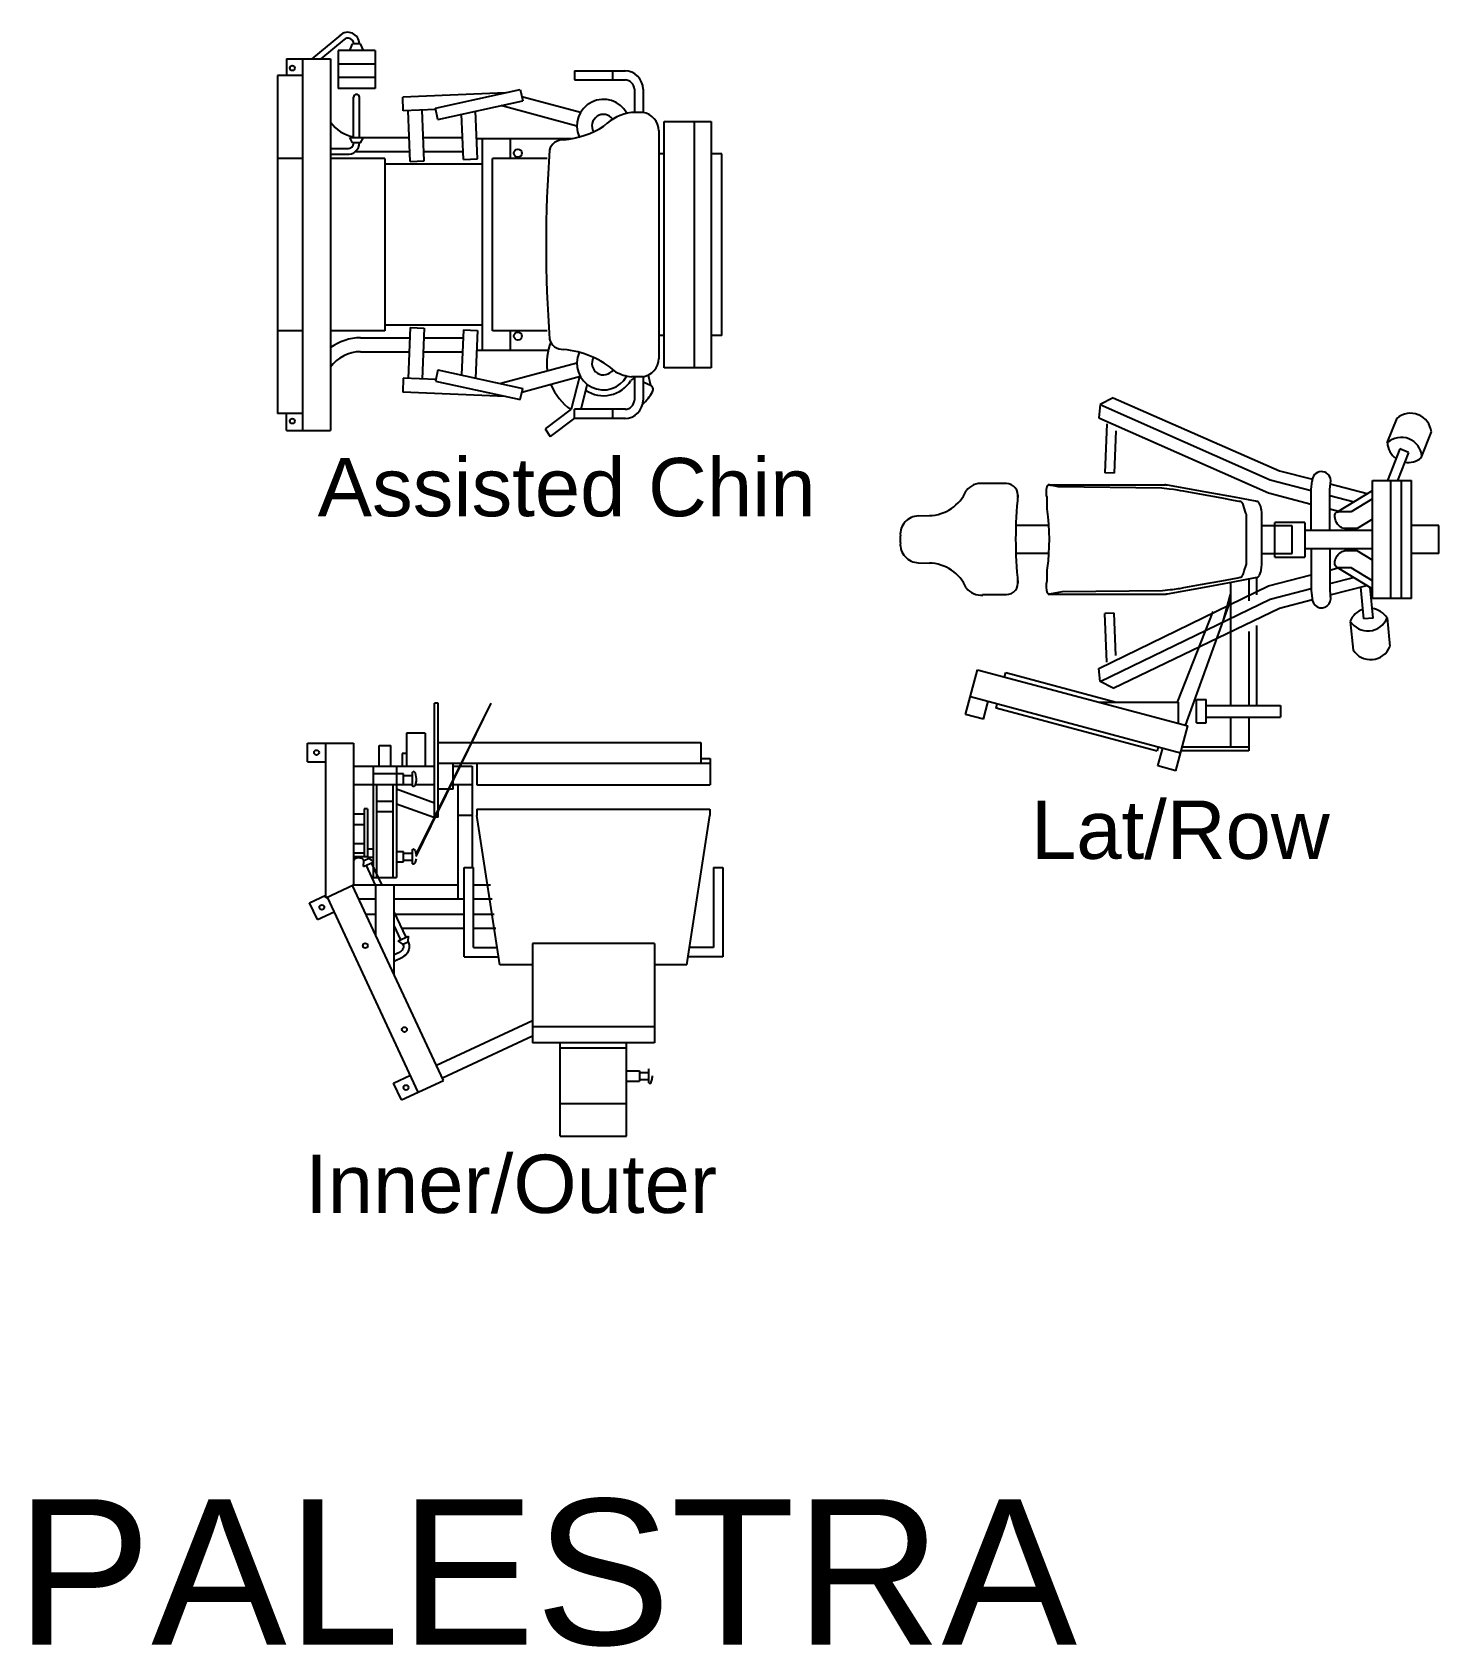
# Model space of a CAD drawing. Header units: millimetres. Extents: x 217.8 to 250.3, y 155.3 to 171.1.
# Drawn here: x 222.078 to 225.938, y 163.193 to 167.624 of the extents above; entities that cross this region are included whole.
import ezdxf

# ---------------------------------------------------------------- set-up
doc = ezdxf.new("R2010")
doc.units = ezdxf.units.MM
doc.layers.add('ARREDI_attrezzature', color=175, linetype='Continuous')
doc.layers.add('TESTO', color=253, linetype='Continuous', lineweight=25)
doc.styles.get("Standard").update_dxf_attribs({"font": 'ARIAL.TTF'})

msp = doc.modelspace()

# ---------------------------------------------------------------- linework, layer by layer
at = {"layer": 'ARREDI_attrezzature', "linetype": 'Continuous'}
for p, q in [((222.9234, 167.6161), (222.8451, 167.5507)), ((222.9336, 167.604), (222.8698, 167.5507)), ((222.9168, 167.5734), (222.9168, 167.4691)), ((223.0184, 167.5734), (222.9168, 167.5734)), ((222.9488, 167.5734), (222.9565, 167.592)), ((222.9787, 167.5919), (222.9565, 167.5919)), ((222.9864, 167.5734), (222.9787, 167.5919)), ((223.0184, 167.5734), (223.0184, 167.4691)), ((222.7755, 167.5507), (222.7755, 167.5046)), ((222.7755, 167.5507), (222.8962, 167.5507)), ((222.82, 166.5311), (222.82, 167.5507)), ((222.8962, 167.5507), (222.8962, 166.5311)), ((223.0184, 167.5366), (222.9168, 167.5366)), ((222.7504, 167.5046), (222.7504, 166.5772)), ((222.82, 167.5046), (222.7504, 167.5046)), ((223.0184, 167.4998), (222.9168, 167.4998)), ((223.566, 167.5182), (223.566, 167.4928)), ((223.566, 167.5182), (223.7062, 167.5182)), ((223.566, 167.4928), (223.7062, 167.4928)), ((223.6712, 167.4928), (223.6712, 167.5182)), ((223.0184, 167.4691), (222.9168, 167.4691)), ((222.9597, 167.3348), (222.9597, 167.4454)), ((222.9755, 167.3351), (222.9755, 167.4454)), ((223.3764, 167.4576), (223.0943, 167.4459)), ((223.0959, 167.4078), (223.0943, 167.4459)), ((223.184, 167.4154), (223.4168, 167.4664)), ((223.4168, 167.4664), (223.4236, 167.4354)), ((223.5823, 167.4032), (223.4211, 167.4465)), ((223.7301, 167.4674), (223.7301, 167.4036)), ((223.754, 167.4674), (223.754, 167.4036)), ((223.1849, 167.4115), (223.0959, 167.4078)), ((223.1151, 167.2688), (223.1094, 167.4084)), ((223.1532, 167.2704), (223.1474, 167.4099)), ((223.1908, 167.3843), (223.184, 167.4154)), ((223.1908, 167.3843), (223.4236, 167.4354)), ((223.2612, 167.2748), (223.2561, 167.3987)), ((223.2993, 167.2764), (223.2939, 167.4069)), ((223.5724, 167.3664), (223.364, 167.4223)), ((223.7542, 167.4036), (223.7221, 167.4036)), ((222.8962, 167.3046), (222.9438, 167.3046)), ((222.9565, 167.3204), (222.949, 167.3348)), ((222.949, 167.3348), (223.1124, 167.3348)), ((222.9783, 167.3201), (222.9565, 167.3204)), ((222.9783, 167.3201), (222.9866, 167.3348)), ((223.1505, 167.3348), (223.2587, 167.3348)), ((223.5577, 167.3316), (223.297, 167.3316)), ((223.3137, 166.7502), (223.3137, 167.3316)), ((223.3899, 167.2776), (223.3899, 167.3316)), ((222.82, 167.2776), (222.7504, 167.2776)), ((222.8962, 167.2888), (222.9438, 167.2888)), ((223.0454, 167.2776), (222.8962, 167.2776)), ((222.9649, 167.2967), (223.114, 167.2967)), ((223.0454, 167.2776), (223.0454, 166.8041)), ((223.3137, 167.2618), (223.0454, 167.2618)), ((223.1151, 167.2688), (223.1532, 167.2704)), ((223.1521, 167.2967), (223.2603, 167.2967)), ((223.2612, 167.2748), (223.2993, 167.2764)), ((223.4906, 167.2776), (223.3407, 167.2776)), ((223.3407, 166.8041), (223.3407, 167.2776)), ((223.3137, 166.82), (223.0454, 166.82)), ((222.82, 166.8041), (222.7504, 166.8041)), ((223.0454, 166.8041), (222.8962, 166.8041)), ((222.9787, 166.7851), (223.114, 166.7851)), ((223.1151, 166.813), (223.1094, 166.6734)), ((223.1151, 166.813), (223.1532, 166.8114)), ((223.1532, 166.8114), (223.1474, 166.6719)), ((223.1521, 166.7851), (223.2603, 166.7851)), ((223.2612, 166.807), (223.2561, 166.6831)), ((223.2612, 166.807), (223.2993, 166.8054)), ((223.2993, 166.8054), (223.2939, 166.6748)), ((223.4906, 166.8041), (223.3407, 166.8041)), ((223.3899, 166.7502), (223.3899, 166.8041)), ((222.9787, 166.747), (223.1124, 166.747)), ((223.1505, 166.747), (223.2587, 166.747)), ((223.4939, 166.7502), (223.297, 166.7502)), ((223.1908, 166.6974), (223.184, 166.6664)), ((223.1908, 166.6974), (223.4236, 166.6464)), ((223.5724, 166.7154), (223.364, 166.6594)), ((223.0959, 166.674), (223.0943, 166.6359)), ((223.1849, 166.6703), (223.0959, 166.674)), ((223.184, 166.6664), (223.4168, 166.6154)), ((223.4168, 166.6154), (223.4236, 166.6464)), ((223.5823, 166.6786), (223.4211, 166.6353)), ((223.5796, 166.6778), (223.5567, 166.5893)), ((223.6006, 166.6576), (223.5828, 166.589)), ((223.7542, 166.6782), (223.7223, 166.6782)), ((223.7301, 166.6782), (223.7301, 166.6144)), ((223.754, 166.6782), (223.754, 166.6144)), ((223.754, 166.6646), (223.7744, 166.6551)), ((223.7757, 166.6545), (223.7687, 166.6821)), ((223.3764, 166.6242), (223.0943, 166.6359)), ((222.82, 166.5772), (222.7504, 166.5772)), ((222.7755, 166.5311), (222.7755, 166.5772)), ((223.5567, 166.5893), (223.4851, 166.5349)), ((223.566, 166.5645), (223.4994, 166.514)), ((223.566, 166.5636), (223.566, 166.589)), ((223.7062, 166.589), (223.566, 166.589)), ((223.7062, 166.5636), (223.566, 166.5636)), ((223.6712, 166.5636), (223.6712, 166.589)), ((222.7755, 166.5311), (222.8962, 166.5311)), ((223.4851, 166.5349), (223.4994, 166.514)), ((223.5264, 164.5943), (223.5264, 164.8501)), ((223.709, 164.5943), (223.709, 164.8501)), ((223.709, 164.7451), (223.7446, 164.7451)), ((223.7446, 164.7737), (223.7446, 164.7451)), ((223.7446, 164.7499), (223.7699, 164.7499)), ((223.7699, 164.7403), (223.7699, 164.7785)), ((223.772, 164.7388), (223.7715, 164.7388)), ((223.709, 164.6832), (223.5264, 164.6832)), ((223.5264, 164.5943), (223.709, 164.5943))]:
    msp.add_line(p, q, dxfattribs=at)
at = {"layer": 'ARREDI_attrezzature'}
for p, q in [((223.7971, 167.3538), (223.7971, 166.7279)), ((223.8121, 166.7025), (223.8121, 167.3792)), ((223.8121, 167.3792), (223.9405, 167.3792)), ((223.8944, 167.3792), (223.8944, 166.7025)), ((223.9405, 167.3792), (223.9405, 166.7025)), ((223.8121, 167.2903), (223.7971, 167.2903)), ((223.9704, 167.2903), (223.9405, 167.2903)), ((223.9704, 166.7914), (223.9704, 167.2903)), ((223.8121, 166.7914), (223.7971, 166.7914)), ((223.9704, 166.7914), (223.9405, 166.7914)), ((223.9405, 166.7025), (223.8121, 166.7025)), ((225.0084, 166.6024), (225.0053, 166.5656)), ((225.0438, 166.6202), (225.0089, 166.602)), ((225.0089, 166.602), (225.475, 166.3953)), ((225.0438, 166.6202), (225.501, 166.4202)), ((225.0053, 166.5656), (225.4709, 166.3593)), ((225.7964, 166.4965), (225.8233, 166.5647)), ((225.0272, 166.5488), (225.0218, 166.4146)), ((225.0518, 166.53), (225.0471, 166.4138)), ((225.8896, 166.4557), (225.9176, 166.5269)), ((225.831, 166.4801), (225.7969, 166.3936)), ((225.8544, 166.4704), (225.8242, 166.3936)), ((225.8544, 166.4704), (225.831, 166.4801)), ((225.501, 166.4202), (225.5909, 166.3969)), ((224.7506, 166.3851), (224.687, 166.3852)), ((224.8625, 166.3761), (224.8614, 166.3721)), ((224.864, 166.3792), (224.8625, 166.3761)), ((224.8648, 166.3804), (224.864, 166.3792)), ((224.864, 166.3792), (224.864, 166.3792)), ((224.8661, 166.3814), (224.8648, 166.3804)), ((224.8673, 166.3817), (224.8661, 166.3814)), ((224.8661, 166.3814), (224.8661, 166.3814)), ((224.8684, 166.3814), (224.8673, 166.3817)), ((224.8673, 166.3817), (224.8673, 166.3817)), ((224.8677, 166.3816), (224.8677, 166.3816)), ((224.8677, 166.3816), (224.8726, 166.3816)), ((224.8735, 166.3802), (224.8684, 166.3814)), ((224.8684, 166.3814), (224.8684, 166.3814)), ((224.8726, 166.3816), (225.1721, 166.3816)), ((224.8852, 166.3777), (224.8735, 166.3802)), ((224.8735, 166.3802), (224.8735, 166.3802)), ((224.8933, 166.3763), (224.8852, 166.3777)), ((224.8852, 166.3777), (224.8852, 166.3777)), ((225.1774, 166.3725), (224.8933, 166.3763)), ((225.0471, 166.4138), (225.0218, 166.4146)), ((225.1721, 166.3816), (225.1768, 166.3816)), ((225.1768, 166.3816), (225.1812, 166.3816)), ((225.1812, 166.3816), (225.1839, 166.3816)), ((225.1839, 166.3816), (225.186, 166.3816)), ((225.186, 166.3816), (225.1873, 166.3816)), ((225.188, 166.3816), (225.1864, 166.3816)), ((225.1873, 166.3816), (225.188, 166.3816)), ((225.1905, 166.3811), (225.188, 166.3816)), ((225.188, 166.3816), (225.188, 166.3816)), ((225.188, 166.3816), (225.188, 166.3816)), ((225.1931, 166.3807), (225.1905, 166.3811)), ((225.1905, 166.3811), (225.1905, 166.3811)), ((225.2999, 166.3618), (225.1931, 166.3807)), ((225.1931, 166.3807), (225.1931, 166.3807)), ((225.475, 166.3953), (225.5881, 166.3659)), ((225.5881, 166.3691), (225.5906, 166.3926)), ((225.6386, 166.3691), (225.6413, 166.3937)), ((225.6402, 166.384), (225.7418, 166.3576)), ((225.7559, 166.3841), (225.7559, 166.3936)), ((225.7559, 166.3936), (225.8631, 166.3936)), ((225.756, 166.0698), (225.756, 166.3936)), ((225.8065, 166.0698), (225.8065, 166.3936)), ((225.8347, 166.3936), (225.8347, 166.0698)), ((225.8631, 166.0698), (225.8631, 166.3936)), ((224.8603, 166.3654), (224.8599, 166.3613)), ((224.8599, 166.3613), (224.8599, 166.3613)), ((224.8599, 166.3613), (224.8601, 166.3563)), ((224.8601, 166.3563), (224.8608, 166.3525)), ((224.8608, 166.3689), (224.8603, 166.3654)), ((224.8603, 166.3654), (224.8603, 166.3654)), ((224.8614, 166.3721), (224.8608, 166.3689)), ((224.8608, 166.3689), (224.8608, 166.3689)), ((224.8608, 166.3525), (224.8608, 166.3525)), ((224.8608, 166.3525), (224.8619, 166.3478)), ((224.8619, 166.3478), (224.8619, 166.3478)), ((224.8619, 166.3478), (224.8623, 166.3455)), ((224.8623, 166.3455), (224.8623, 166.3455)), ((224.8623, 166.3455), (224.8624, 166.3432)), ((224.8624, 166.3432), (224.8624, 166.3432)), ((224.8624, 166.3432), (224.8624, 166.3338)), ((224.8624, 166.3338), (224.8624, 166.3338)), ((224.8624, 166.3338), (224.8624, 166.3158)), ((225.1982, 166.3698), (225.1774, 166.3725)), ((225.1774, 166.3725), (225.1774, 166.3725)), ((225.2097, 166.3684), (225.1982, 166.3698)), ((225.1982, 166.3698), (225.1982, 166.3698)), ((225.2208, 166.367), (225.2097, 166.3684)), ((225.2097, 166.3684), (225.2097, 166.3684)), ((225.2253, 166.3663), (225.2208, 166.367)), ((225.2208, 166.367), (225.2208, 166.367)), ((225.2293, 166.3656), (225.2253, 166.3663)), ((225.2253, 166.3663), (225.2253, 166.3663)), ((225.2373, 166.3641), (225.2293, 166.3656)), ((225.2293, 166.3656), (225.2293, 166.3656)), ((225.2521, 166.3614), (225.2373, 166.3641)), ((225.2373, 166.3641), (225.2373, 166.3641)), ((225.2817, 166.356), (225.2521, 166.3614)), ((225.2521, 166.3614), (225.2521, 166.3614)), ((225.3433, 166.3448), (225.2817, 166.356)), ((225.2817, 166.356), (225.2817, 166.356)), ((225.3777, 166.3475), (225.2999, 166.3618)), ((225.3743, 166.3391), (225.3433, 166.3448)), ((225.3433, 166.3448), (225.3433, 166.3448)), ((225.3896, 166.3363), (225.3743, 166.3391)), ((225.3743, 166.3391), (225.3743, 166.3391)), ((225.4349, 166.3365), (225.3777, 166.3475)), ((225.3935, 166.3356), (225.3896, 166.3363)), ((225.3896, 166.3363), (225.3896, 166.3363)), ((225.3955, 166.3348), (225.3935, 166.3356)), ((225.3935, 166.3356), (225.3935, 166.3356)), ((225.3975, 166.3331), (225.3955, 166.3348)), ((225.3955, 166.3348), (225.3955, 166.3348)), ((225.3992, 166.3307), (225.3975, 166.3331)), ((225.3975, 166.3331), (225.3975, 166.3331)), ((225.401, 166.3273), (225.3992, 166.3307)), ((225.4374, 166.336), (225.4349, 166.3365)), ((225.4349, 166.3365), (225.4349, 166.3365)), ((225.44, 166.3355), (225.4374, 166.336)), ((225.4374, 166.336), (225.4374, 166.336)), ((225.4419, 166.3346), (225.44, 166.3355)), ((225.44, 166.3355), (225.44, 166.3355)), ((225.4439, 166.3328), (225.4419, 166.3346)), ((225.4461, 166.3297), (225.4439, 166.3328)), ((225.4709, 166.3593), (225.5881, 166.3288)), ((225.5881, 166.2564), (225.5881, 166.3691)), ((225.6386, 166.2564), (225.6386, 166.3691)), ((225.6386, 166.3528), (225.7053, 166.3354)), ((225.6581, 166.3068), (225.756, 166.3663)), ((225.756, 166.3436), (225.6971, 166.3078)), ((224.5094, 166.2965), (224.5397, 166.2973)), ((224.8624, 166.3158), (224.8624, 166.3158)), ((224.8624, 166.3158), (224.8651, 166.2935)), ((224.8651, 166.2935), (224.8668, 166.2741)), ((225.4019, 166.325), (225.401, 166.3273)), ((225.401, 166.3273), (225.401, 166.3273)), ((225.4038, 166.3182), (225.4019, 166.325)), ((225.4044, 166.3159), (225.4038, 166.3182)), ((225.4038, 166.3182), (225.4038, 166.3182)), ((225.4068, 166.3091), (225.4044, 166.3159)), ((225.4087, 166.3042), (225.4068, 166.3091)), ((225.4068, 166.3091), (225.4068, 166.3091)), ((225.4091, 166.303), (225.4087, 166.3042)), ((225.4087, 166.3042), (225.4087, 166.3042)), ((225.4101, 166.2991), (225.4091, 166.303)), ((225.4102, 166.2964), (225.4101, 166.2991)), ((225.4101, 166.2991), (225.4101, 166.2991)), ((225.4102, 166.2936), (225.4102, 166.2964)), ((225.4102, 166.2964), (225.4102, 166.2964)), ((225.4102, 166.2882), (225.4102, 166.2936)), ((225.4102, 166.2936), (225.4102, 166.2936)), ((225.4102, 166.2771), (225.4102, 166.2882)), ((225.4102, 166.2882), (225.4102, 166.2882)), ((225.4478, 166.3263), (225.4461, 166.3297)), ((225.4461, 166.3297), (225.4461, 166.3297)), ((225.4493, 166.3218), (225.4478, 166.3263)), ((225.4506, 166.3159), (225.4493, 166.3218)), ((225.451, 166.3133), (225.4506, 166.3159)), ((225.4506, 166.3159), (225.4506, 166.3159)), ((225.4519, 166.3053), (225.451, 166.3133)), ((225.4522, 166.2975), (225.4519, 166.3053)), ((225.4522, 166.2962), (225.4522, 166.2975)), ((225.4522, 166.2975), (225.4522, 166.2975)), ((225.4522, 166.2949), (225.4522, 166.2962)), ((225.4522, 166.2962), (225.4522, 166.2962)), ((225.4522, 166.1685), (225.4522, 166.2949)), ((225.4522, 166.2949), (225.4522, 166.2949)), ((225.6386, 166.3157), (225.6625, 166.3095)), ((225.6525, 166.2963), (225.6529, 166.2992)), ((225.6526, 166.2934), (225.6525, 166.2963)), ((225.6545, 166.2848), (225.6526, 166.2934)), ((225.6529, 166.2992), (225.6537, 166.3018)), ((225.6537, 166.3018), (225.6548, 166.3038)), ((225.6548, 166.3038), (225.6563, 166.3055)), ((225.6563, 166.3055), (225.6576, 166.3065)), ((225.6576, 166.3065), (225.6616, 166.3077)), ((225.6576, 166.3065), (225.6576, 166.3065)), ((225.6616, 166.3077), (225.6625, 166.3078)), ((225.6971, 166.3078), (225.6625, 166.3078)), ((225.756, 166.2875), (225.7136, 166.2617)), ((224.4602, 166.2226), (224.4602, 166.2417)), ((224.8671, 166.2698), (224.7752, 166.2698)), ((224.8668, 166.2741), (224.868, 166.2515)), ((224.868, 166.2515), (224.8683, 166.233)), ((225.4102, 166.2337), (225.4102, 166.2771)), ((225.4102, 166.2771), (225.4102, 166.2771)), ((225.5358, 166.2691), (225.4522, 166.2691)), ((225.5703, 166.2786), (225.4882, 166.2786)), ((225.4882, 166.1834), (225.4882, 166.2786)), ((225.5358, 166.1929), (225.5358, 166.2691)), ((225.5703, 166.2786), (225.5703, 166.1834)), ((225.756, 166.2564), (225.5703, 166.2564)), ((225.6551, 166.2832), (225.6545, 166.2848)), ((225.6574, 166.2784), (225.6551, 166.2832)), ((225.6602, 166.274), (225.6574, 166.2784)), ((225.6638, 166.2698), (225.6602, 166.274)), ((225.6674, 166.2664), (225.6638, 166.2698)), ((225.6707, 166.2642), (225.6674, 166.2664)), ((225.6734, 166.2629), (225.6707, 166.2642)), ((225.679, 166.2617), (225.6734, 166.2629)), ((225.7136, 166.2617), (225.679, 166.2617)), ((225.9377, 166.2698), (225.8631, 166.2698)), ((225.9377, 166.1936), (225.9377, 166.2698)), ((224.868, 166.2126), (224.867, 166.1919)), ((224.8683, 166.233), (224.868, 166.2126)), ((225.4102, 166.1891), (225.4102, 166.2337)), ((225.4102, 166.2337), (225.4102, 166.2337)), ((225.756, 166.2056), (225.5703, 166.2056)), ((225.5881, 166.2056), (225.5881, 166.0929)), ((225.6386, 166.2056), (225.6386, 166.0929)), ((225.6662, 166.1946), (225.6697, 166.1972)), ((225.6697, 166.1972), (225.673, 166.1989)), ((225.673, 166.1989), (225.6757, 166.1999)), ((225.6757, 166.1999), (225.6782, 166.2003)), ((225.6782, 166.2003), (225.679, 166.2003)), ((225.7136, 166.2003), (225.679, 166.2003)), ((225.756, 166.1745), (225.7136, 166.2003)), ((224.5094, 166.1678), (224.5397, 166.1669)), ((224.8671, 166.1936), (224.7752, 166.1936)), ((224.8633, 166.154), (224.8624, 166.1476)), ((224.8655, 166.1732), (224.8633, 166.154)), ((224.867, 166.1919), (224.8655, 166.1732)), ((225.4056, 166.1511), (225.4073, 166.1556)), ((225.4073, 166.1556), (225.4093, 166.1612)), ((225.4073, 166.1556), (225.4073, 166.1556)), ((225.4093, 166.1612), (225.41, 166.164)), ((225.4093, 166.1612), (225.4093, 166.1612)), ((225.41, 166.164), (225.4102, 166.1667)), ((225.41, 166.164), (225.41, 166.164)), ((225.4102, 166.1667), (225.4102, 166.1891)), ((225.4102, 166.1891), (225.4102, 166.1891)), ((225.4102, 166.1667), (225.4102, 166.1667)), ((225.4506, 166.1475), (225.4516, 166.1553)), ((225.4516, 166.1553), (225.4521, 166.1632)), ((225.4521, 166.1632), (225.4522, 166.1659)), ((225.4522, 166.1929), (225.5358, 166.1929)), ((225.4522, 166.1672), (225.4522, 166.1685)), ((225.4522, 166.1685), (225.4522, 166.1685)), ((225.4522, 166.1659), (225.4522, 166.1672)), ((225.4522, 166.1672), (225.4522, 166.1672)), ((225.4522, 166.1659), (225.4522, 166.1659)), ((225.4882, 166.1834), (225.5703, 166.1834)), ((225.6386, 166.1478), (225.6609, 166.1535)), ((225.6525, 166.1674), (225.6529, 166.1713)), ((225.6527, 166.1638), (225.6525, 166.1674)), ((225.6534, 166.161), (225.6527, 166.1638)), ((225.6529, 166.1713), (225.6539, 166.1757)), ((225.6544, 166.1589), (225.6534, 166.161)), ((225.6539, 166.1757), (225.6545, 166.1773)), ((225.6576, 166.1556), (225.6544, 166.1589)), ((225.6545, 166.1773), (225.6594, 166.187)), ((225.6581, 166.1552), (225.6576, 166.1556)), ((225.6576, 166.1556), (225.6576, 166.1556)), ((225.6581, 166.1553), (225.756, 166.0958)), ((225.6625, 166.1542), (225.6581, 166.1552)), ((225.6594, 166.187), (225.663, 166.1915)), ((225.6971, 166.1542), (225.6625, 166.1542)), ((225.663, 166.1915), (225.6662, 166.1946)), ((225.756, 166.1185), (225.6971, 166.1542)), ((225.9377, 166.1936), (225.8631, 166.1936)), ((224.8604, 166.1089), (224.8599, 166.1044)), ((224.8614, 166.1134), (224.8604, 166.1089)), ((224.8604, 166.1089), (224.8604, 166.1089)), ((224.8623, 166.1184), (224.8614, 166.1134)), ((224.8614, 166.1134), (224.8614, 166.1134)), ((224.8624, 166.1209), (224.8623, 166.1184)), ((224.8623, 166.1184), (224.8623, 166.1184)), ((224.8624, 166.1476), (224.8624, 166.1476)), ((224.8624, 166.1476), (224.8624, 166.128)), ((224.8624, 166.128), (224.8624, 166.128)), ((224.8624, 166.128), (224.8624, 166.1233)), ((224.8624, 166.1233), (224.8624, 166.1233)), ((224.8624, 166.1233), (224.8624, 166.1209)), ((224.8624, 166.1209), (224.8624, 166.1209)), ((225.2836, 166.1078), (225.3422, 166.1185)), ((225.2953, 166.1007), (225.3739, 166.1152)), ((225.3422, 166.1185), (225.3718, 166.1239)), ((225.3422, 166.1185), (225.3422, 166.1185)), ((225.3665, 166.1145), (225.3665, 166.0244)), ((225.3718, 166.1239), (225.3862, 166.1265)), ((225.3718, 166.1239), (225.3718, 166.1239)), ((225.3739, 166.1152), (225.4349, 166.127)), ((225.3862, 166.1265), (225.3932, 166.1278)), ((225.3862, 166.1265), (225.3862, 166.1265)), ((225.3932, 166.1278), (225.3949, 166.1283)), ((225.3932, 166.1278), (225.3932, 166.1278)), ((225.3949, 166.1283), (225.3966, 166.1294)), ((225.3949, 166.1283), (225.3949, 166.1283)), ((225.3966, 166.1294), (225.3986, 166.1317)), ((225.3966, 166.1294), (225.3966, 166.1294)), ((225.3986, 166.1317), (225.3998, 166.1337)), ((225.3998, 166.1337), (225.4019, 166.1384)), ((225.3998, 166.1337), (225.3998, 166.1337)), ((225.4019, 166.1384), (225.4038, 166.1452)), ((225.4038, 166.1452), (225.4056, 166.1511)), ((225.4038, 166.1452), (225.4038, 166.1452)), ((225.4169, 166.1237), (225.4169, 166.0629)), ((225.4349, 166.127), (225.4374, 166.1274)), ((225.4349, 166.127), (225.4349, 166.127)), ((225.4374, 166.1274), (225.44, 166.1279)), ((225.4374, 166.1274), (225.4374, 166.1274)), ((225.4384, 166.0793), (225.4384, 166.1276)), ((225.44, 166.1279), (225.4418, 166.1287)), ((225.44, 166.1279), (225.44, 166.1279)), ((225.4418, 166.1287), (225.4439, 166.1306)), ((225.4439, 166.1306), (225.4456, 166.1329)), ((225.4456, 166.1329), (225.4461, 166.1337)), ((225.4461, 166.1337), (225.448, 166.1379)), ((225.4461, 166.1337), (225.4461, 166.1337)), ((225.448, 166.1379), (225.4497, 166.1433)), ((225.4497, 166.1433), (225.4506, 166.1475)), ((225.4506, 166.1475), (225.4506, 166.1475)), ((225.4709, 166.1042), (225.5881, 166.1346)), ((225.6386, 166.1107), (225.7037, 166.1276)), ((224.6856, 166.0804), (224.7511, 166.0804)), ((224.8599, 166.1044), (224.8599, 166.1044)), ((224.8599, 166.1044), (224.8599, 166.1023)), ((224.8599, 166.1023), (224.8599, 166.1023)), ((224.8599, 166.1023), (224.86, 166.1002)), ((224.86, 166.1002), (224.86, 166.1002)), ((224.86, 166.1002), (224.8612, 166.0926)), ((224.8612, 166.0926), (224.8612, 166.0926)), ((224.8612, 166.0926), (224.8621, 166.0884)), ((224.8621, 166.0884), (224.8632, 166.0854)), ((224.8632, 166.0854), (224.8647, 166.0832)), ((224.8647, 166.0832), (224.8647, 166.0832)), ((224.8647, 166.0832), (224.8663, 166.0819)), ((224.8663, 166.0819), (224.8668, 166.0818)), ((224.8668, 166.0818), (224.8679, 166.0819)), ((224.8668, 166.0818), (224.8668, 166.0818)), ((224.8677, 166.0818), (224.8677, 166.0818)), ((224.8677, 166.0818), (225.188, 166.0818)), ((224.8679, 166.0819), (224.869, 166.0822)), ((224.8679, 166.0819), (224.8679, 166.0819)), ((224.869, 166.0822), (224.874, 166.0834)), ((224.869, 166.0822), (224.869, 166.0822)), ((224.874, 166.0834), (224.8852, 166.0857)), ((224.874, 166.0834), (224.874, 166.0834)), ((224.8852, 166.0857), (224.9049, 166.089)), ((224.8852, 166.0857), (224.8852, 166.0857)), ((224.9049, 166.089), (225.1798, 166.0913)), ((225.0053, 165.8779), (225.4709, 166.1042)), ((225.0089, 165.8415), (225.475, 166.0682)), ((225.1798, 166.0913), (225.2011, 166.094)), ((225.1798, 166.0913), (225.1798, 166.0913)), ((225.1864, 166.0818), (225.1864, 166.0818)), ((225.1864, 166.0818), (225.188, 166.0818)), ((225.188, 166.0818), (225.1905, 166.0823)), ((225.188, 166.0818), (225.188, 166.0818)), ((225.188, 166.0818), (225.1887, 166.0818)), ((225.188, 166.0818), (225.188, 166.0818)), ((225.1887, 166.0818), (225.1887, 166.0818)), ((225.1887, 166.0818), (225.1895, 166.0818)), ((225.1905, 166.0823), (225.1931, 166.0828)), ((225.1905, 166.0823), (225.1905, 166.0823)), ((225.1931, 166.0828), (225.2953, 166.1007)), ((225.1931, 166.0828), (225.1931, 166.0828)), ((225.2011, 166.094), (225.2071, 166.0947)), ((225.2011, 166.094), (225.2011, 166.094)), ((225.2071, 166.0947), (225.213, 166.0954)), ((225.2071, 166.0947), (225.2071, 166.0947)), ((225.213, 166.0954), (225.223, 166.0968)), ((225.213, 166.0954), (225.213, 166.0954)), ((225.223, 166.0968), (225.2274, 166.0975)), ((225.223, 166.0968), (225.223, 166.0968)), ((225.2274, 166.0975), (225.2312, 166.0982)), ((225.2274, 166.0975), (225.2274, 166.0975)), ((225.2312, 166.0982), (225.2385, 166.0995)), ((225.2312, 166.0982), (225.2312, 166.0982)), ((225.2385, 166.0995), (225.2538, 166.1023)), ((225.2385, 166.0995), (225.2385, 166.0995)), ((225.2538, 166.1023), (225.2836, 166.1078)), ((225.2538, 166.1023), (225.2538, 166.1023)), ((225.2836, 166.1078), (225.2836, 166.1078)), ((225.3475, 166.0098), (225.3665, 166.081)), ((225.3665, 166.07), (225.3665, 165.7761)), ((225.475, 166.0682), (225.5881, 166.0975)), ((225.501, 166.0432), (225.5909, 166.0666)), ((225.5881, 166.0929), (225.5906, 166.0694)), ((225.6386, 166.0929), (225.6411, 166.0694)), ((225.6401, 166.0793), (225.7402, 166.1054)), ((225.7323, 166.0135), (225.7236, 166.101)), ((225.7576, 166.0155), (225.7492, 166.0999)), ((225.7559, 166.0698), (225.7559, 166.0793)), ((225.8631, 166.0698), (225.7559, 166.0698)), ((225.0471, 166.0297), (225.0218, 166.0289)), ((225.0272, 165.8947), (225.0218, 166.0289)), ((225.0438, 165.8233), (225.501, 166.0432)), ((225.0518, 165.9135), (225.0471, 166.0297)), ((225.2205, 165.7855), (225.3191, 166.0338)), ((225.2427, 165.7214), (225.3665, 166.0634)), ((225.4169, 165.9789), (225.4169, 165.7761)), ((225.4384, 165.7761), (225.4384, 165.9953)), ((225.6947, 166.007), (225.7026, 165.9282)), ((225.7576, 166.0155), (225.7323, 166.0135)), ((225.7958, 166.0169), (225.8037, 165.9383)), ((224.6394, 165.7516), (224.6723, 165.8743)), ((224.6723, 165.8743), (225.2489, 165.7198)), ((224.746, 165.8545), (224.7493, 165.8668)), ((224.7493, 165.8668), (225.0522, 165.7856)), ((225.0083, 165.8418), (225.0053, 165.8779)), ((224.6526, 165.8007), (225.2291, 165.6462)), ((225.0438, 165.8233), (225.0083, 165.8418)), ((223.1309, 165.3673), (223.3367, 165.7828)), ((223.1312, 165.3614), (223.3367, 165.7828)), ((223.1819, 165.4694), (223.1819, 165.7828)), ((223.1914, 165.7828), (223.1819, 165.7828)), ((223.1914, 165.4694), (223.1914, 165.7828)), ((224.6885, 165.7385), (224.7016, 165.7875)), ((224.723, 165.7687), (224.7263, 165.7809)), ((225.1646, 165.6503), (224.723, 165.7687)), ((225.0045, 165.7856), (225.2222, 165.7856)), ((225.2222, 165.7856), (225.2222, 165.7269)), ((225.2731, 165.7921), (225.2991, 165.7921)), ((225.2731, 165.7286), (225.2731, 165.7921)), ((225.2991, 165.7286), (225.2991, 165.7921)), ((225.2991, 165.7761), (225.5037, 165.7761)), ((225.5037, 165.7761), (225.5037, 165.7443)), ((224.6885, 165.7385), (224.6394, 165.7516)), ((225.216, 165.5971), (225.2489, 165.7198)), ((225.2731, 165.7286), (225.2991, 165.7286)), ((225.2991, 165.7443), (225.5037, 165.7443)), ((225.3665, 165.7443), (225.3665, 165.6614)), ((225.4169, 165.7443), (225.4169, 165.6518)), ((222.8326, 165.6723), (222.9596, 165.6723)), ((222.8326, 165.6215), (222.8326, 165.6723)), ((222.8834, 165.2481), (222.8834, 165.6723)), ((222.9596, 165.6723), (222.9596, 165.2836)), ((223.0295, 165.6094), (223.0295, 165.6665)), ((223.0295, 165.6665), (223.0613, 165.6665)), ((223.0613, 165.6094), (223.0613, 165.6665)), ((223.1052, 165.6999), (223.1052, 165.6094)), ((223.156, 165.6999), (223.1052, 165.6999)), ((223.156, 165.6999), (223.156, 165.6094)), ((223.9125, 165.674), (223.1914, 165.674)), ((223.9125, 165.6741), (223.9125, 165.6172)), ((222.8326, 165.6215), (222.8834, 165.6215)), ((223.0925, 165.6445), (223.0925, 165.6132)), ((223.0925, 165.6445), (223.0925, 165.6094)), ((223.1052, 165.6445), (223.0925, 165.6445)), ((223.9125, 165.6303), (223.9379, 165.6303)), ((223.9379, 165.6303), (223.9379, 165.5585)), ((225.1679, 165.6626), (225.1646, 165.6503)), ((225.1669, 165.6103), (225.1801, 165.6593)), ((225.4169, 165.6518), (225.2307, 165.6518)), ((225.4169, 165.6614), (225.2332, 165.6614)), ((222.9596, 165.6094), (223.1819, 165.6094)), ((223.0136, 165.6094), (223.0136, 165.3039)), ((223.0968, 165.5884), (223.0136, 165.5884)), ((223.0771, 165.6094), (223.0771, 165.3039)), ((223.0968, 165.5589), (223.0968, 165.5883)), ((223.0968, 165.5835), (223.1216, 165.5835)), ((223.1216, 165.5931), (223.1224, 165.5944)), ((223.1216, 165.5549), (223.1216, 165.5931)), ((223.1224, 165.5944), (223.1231, 165.5946)), ((223.1236, 165.5946), (223.1231, 165.5946)), ((223.1236, 165.5946), (223.1268, 165.5933)), ((223.1268, 165.5933), (223.1279, 165.5919)), ((223.1279, 165.5919), (223.1281, 165.5914)), ((223.1281, 165.5914), (223.1308, 165.5802)), ((223.1306, 165.5816), (223.1312, 165.574)), ((223.1308, 165.5802), (223.131, 165.5785)), ((223.9379, 165.6173), (223.1914, 165.6173)), ((223.2327, 165.5461), (223.2327, 165.6173)), ((223.2327, 165.6094), (223.2851, 165.6094)), ((223.2851, 165.6094), (223.2851, 165.3314)), ((223.2981, 165.6173), (223.2981, 165.5585)), ((225.216, 165.5971), (225.1669, 165.6103)), ((222.9596, 165.5589), (223.1216, 165.5589)), ((223.0232, 165.3039), (223.0232, 165.5589)), ((223.0676, 165.5589), (223.0676, 165.3039)), ((223.1819, 165.5082), (223.0771, 165.5463)), ((223.1216, 165.5543), (223.1216, 165.5549)), ((223.1231, 165.5533), (223.1216, 165.5543)), ((223.1236, 165.5533), (223.1231, 165.5533)), ((223.1242, 165.5534), (223.1236, 165.5533)), ((223.1261, 165.554), (223.1242, 165.5534)), ((223.1281, 165.5565), (223.1261, 165.554)), ((223.1287, 165.5583), (223.1281, 165.5565)), ((223.1309, 165.568), (223.1287, 165.5583)), ((223.1289, 165.5589), (223.1819, 165.5589)), ((223.1312, 165.574), (223.1309, 165.568)), ((223.1312, 165.574), (223.1312, 165.574)), ((223.2327, 165.5461), (223.1914, 165.5461)), ((223.2327, 165.5589), (223.2851, 165.5589)), ((223.247, 165.2444), (223.247, 165.5589)), ((223.2981, 165.5586), (223.9379, 165.5586)), ((223.2981, 165.5585), (223.9379, 165.5585)), ((222.9882, 165.4924), (222.9882, 165.3617)), ((222.9977, 165.4924), (222.9882, 165.4924)), ((222.9977, 165.4924), (222.9977, 165.3617)), ((223.0676, 165.5127), (223.0232, 165.5127)), ((223.1802, 165.4682), (223.0771, 165.5057)), ((223.1932, 165.504), (223.1914, 165.5047)), ((223.2978, 165.4911), (223.9376, 165.4911)), ((223.2978, 165.4911), (223.2978, 165.4737)), ((223.9376, 165.4911), (223.9376, 165.4737)), ((222.9596, 165.4789), (222.9882, 165.4789)), ((222.9596, 165.4497), (222.9882, 165.4497)), ((223.0676, 165.4841), (223.0232, 165.4841)), ((223.1914, 165.4694), (223.1819, 165.4694)), ((223.2851, 165.4744), (223.247, 165.4744)), ((223.3613, 165.0645), (223.2978, 165.4737)), ((223.8741, 165.0645), (223.9376, 165.4737)), ((222.9596, 165.3974), (222.9882, 165.3974)), ((222.9596, 165.372), (222.9882, 165.372)), ((222.9596, 165.3617), (222.9977, 165.3617)), ((222.9634, 165.3548), (222.9659, 165.3567)), ((222.9659, 165.3567), (222.9687, 165.358)), ((222.9687, 165.358), (222.9715, 165.3587)), ((222.9715, 165.3587), (222.975, 165.3588)), ((222.975, 165.3588), (222.978, 165.3583)), ((222.978, 165.3583), (222.9811, 165.3571)), ((222.9811, 165.3571), (222.9839, 165.3552)), ((222.9839, 165.3552), (222.986, 165.3531)), ((223.0025, 165.3565), (222.9881, 165.3498)), ((223.0136, 165.3814), (222.9977, 165.3814)), ((223.0136, 165.3591), (222.9977, 165.3591)), ((223.0154, 165.3474), (223.0025, 165.3565)), ((223.0771, 165.3757), (223.0968, 165.3757)), ((223.0968, 165.3471), (223.0968, 165.3757)), ((223.0968, 165.3709), (223.1216, 165.3709)), ((223.1216, 165.3805), (223.1224, 165.3819)), ((223.1216, 165.3423), (223.1216, 165.3805)), ((223.1224, 165.3819), (223.1231, 165.382)), ((223.1236, 165.382), (223.1231, 165.382)), ((223.1236, 165.382), (223.1268, 165.3808)), ((223.1268, 165.3808), (223.1279, 165.3794)), ((223.1279, 165.3794), (223.1281, 165.3789)), ((223.1281, 165.3789), (223.1306, 165.3689)), ((223.1309, 165.3555), (223.1287, 165.3457)), ((223.1306, 165.3689), (223.1309, 165.3673)), ((222.9596, 165.3497), (222.9634, 165.3548)), ((222.9596, 165.3497), (222.9596, 165.3497)), ((222.986, 165.3531), (222.9877, 165.3506)), ((222.9867, 165.334), (222.9881, 165.3498)), ((222.9867, 165.334), (223.0154, 165.3474)), ((222.9877, 165.3506), (222.9881, 165.3498)), ((222.9939, 165.3373), (223.0192, 165.2825)), ((223.0082, 165.3441), (223.0367, 165.2825)), ((223.0771, 165.3471), (223.0968, 165.3471)), ((223.0968, 165.3519), (223.1216, 165.3519)), ((223.1216, 165.3418), (223.1216, 165.3423)), ((223.1231, 165.3408), (223.1216, 165.3418)), ((223.1236, 165.3408), (223.1231, 165.3408)), ((223.1242, 165.3408), (223.1236, 165.3408)), ((223.1261, 165.3415), (223.1242, 165.3408)), ((223.1281, 165.3439), (223.1261, 165.3415)), ((223.1287, 165.3457), (223.1281, 165.3439)), ((223.2629, 165.3314), (223.2883, 165.3314)), ((223.2629, 165.0863), (223.2629, 165.3314)), ((223.2883, 165.1117), (223.2883, 165.3314)), ((223.9472, 165.3314), (223.9726, 165.3314)), ((223.9472, 165.3314), (223.9472, 165.1117)), ((223.9726, 165.3314), (223.9726, 165.0863)), ((222.8834, 165.2481), (222.9596, 165.2836)), ((223.247, 165.2825), (222.9564, 165.2825)), ((223.206, 164.7473), (222.9566, 165.2822)), ((223.0136, 165.3039), (223.0771, 165.3039)), ((223.0198, 165.2825), (223.0198, 165.1465)), ((223.0706, 165.0376), (223.0706, 165.2825)), ((223.3356, 165.2825), (223.2883, 165.2825)), ((222.8386, 165.2346), (222.8834, 165.2555)), ((222.8601, 165.1886), (222.8386, 165.2346)), ((223.1369, 164.7151), (222.8875, 165.25)), ((223.0198, 165.2444), (222.9751, 165.2444)), ((223.0199, 165.2438), (223.0198, 165.2437)), ((223.2629, 165.2444), (223.0706, 165.2444)), ((223.3401, 165.2444), (223.2883, 165.2444)), ((222.8601, 165.1886), (222.9061, 165.2101)), ((223.0198, 165.2022), (222.9939, 165.2022)), ((223.1034, 165.14), (223.0706, 165.2102)), ((223.2629, 165.2022), (223.0744, 165.2022)), ((223.3451, 165.2022), (223.2883, 165.2022)), ((223.089, 165.1333), (223.0706, 165.1727)), ((223.0818, 165.1299), (223.1106, 165.1434)), ((223.2629, 165.1641), (223.0922, 165.1641)), ((223.1092, 165.1276), (223.1106, 165.1434)), ((223.1106, 165.1433), (223.1106, 165.1434)), ((223.3496, 165.1641), (223.2883, 165.1641)), ((223.0706, 165.0923), (223.0871, 165.1)), ((223.0948, 165.1209), (223.0818, 165.1299)), ((223.088, 165.1004), (223.0871, 165.1)), ((223.0905, 165.1021), (223.088, 165.1004)), ((223.0925, 165.1041), (223.0905, 165.1021)), ((223.0942, 165.1066), (223.0925, 165.1041)), ((223.0954, 165.1091), (223.0942, 165.1066)), ((223.0948, 165.1209), (223.1092, 165.1276)), ((223.0948, 165.1209), (223.0962, 165.1151)), ((223.0961, 165.1124), (223.0954, 165.1091)), ((223.0962, 165.1151), (223.0961, 165.1124)), ((223.1017, 165.0909), (223.0974, 165.0877)), ((223.1046, 165.094), (223.1017, 165.0909)), ((223.1071, 165.0973), (223.1046, 165.094)), ((223.1095, 165.1018), (223.1071, 165.0973)), ((223.1092, 165.1276), (223.1117, 165.1191)), ((223.111, 165.106), (223.1095, 165.1018)), ((223.1119, 165.1109), (223.111, 165.106)), ((223.1117, 165.1191), (223.1121, 165.1149)), ((223.1121, 165.1149), (223.1119, 165.1109)), ((223.2883, 165.1117), (223.3558, 165.1117)), ((223.4502, 165.1227), (223.4502, 164.8501)), ((223.7852, 165.1227), (223.4502, 165.1227)), ((223.7852, 165.1227), (223.7852, 164.8501)), ((223.9472, 165.1117), (223.8797, 165.1117)), ((223.0706, 165.0748), (223.0938, 165.0856)), ((223.0974, 165.0877), (223.0937, 165.0857)), ((223.2629, 165.0863), (223.3588, 165.0863)), ((223.4502, 165.0645), (223.3613, 165.0645)), ((223.8741, 165.0645), (223.7852, 165.0645)), ((223.9726, 165.0863), (223.8767, 165.0863)), ((223.4502, 164.9103), (223.1872, 164.7876)), ((223.4502, 164.8682), (223.2033, 164.7531)), ((223.7852, 164.8941), (223.4502, 164.8941)), ((223.7852, 164.8501), (223.4502, 164.8501)), ((223.709, 164.8356), (223.5264, 164.8356)), ((223.772, 164.78), (223.7715, 164.78)), ((223.0694, 164.7397), (223.1154, 164.7612)), ((223.0909, 164.6937), (223.0694, 164.7397)), ((223.0909, 164.6937), (223.206, 164.7473)), ((223.709, 164.7737), (223.7446, 164.7737)), ((223.7446, 164.7689), (223.7699, 164.7689))]:
    msp.add_line(p, q, dxfattribs=at)
at = {"layer": 'ARREDI_attrezzature', "linetype": 'Continuous'}
for centre, radius in [((222.7913, 167.5253), 0.00674), ((223.4105, 167.2919), 0.0111), ((223.4105, 166.7899), 0.0111), ((222.7913, 166.5565), 0.00674)]:
    msp.add_circle(centre, radius, dxfattribs=at)
at = {"layer": 'ARREDI_attrezzature'}
for centre in [(222.858, 165.6469), (222.8724, 165.2223), (222.9916, 165.1168), (223.099, 164.8866), (223.1032, 164.7274)]:
    msp.add_circle(centre, 0.00674, dxfattribs=at)
at = {"layer": 'ARREDI_attrezzature', "linetype": 'Continuous'}
for centre, radius, start, end in [((222.9438, 167.5919), 0.0317, 0, 133.7267), ((222.9438, 167.5919), 0.0159, 0, 133.7267), ((223.7032, 167.4674), 0.0508, 0, 90), ((223.7047, 167.4674), 0.0254, 0, 90), ((222.9676, 167.4454), 0.00794, 359.9995, 179.9995), ((223.6455, 167.3666), 0.073, 28.4116, 204.213), ((223.6455, 167.3665), 0.0317, 36.4149, 210.2193), ((223.7382, 167.2776), 0.127, 97.3155, 135.5037), ((223.7463, 167.3534), 0.0508, 0, 81.2979), ((222.9787, 167.4364), 0.1016, 215.6591, 259.1932), ((223.5119, 167.5813), 0.254, 275.33, 302.3128), ((222.9438, 167.3204), 0.0317, 265, 359.5385), ((222.9438, 167.3204), 0.0159, 265, 359.7209), ((223.5341, 167.2903), 0.0381, 87.8867, 165.2527), ((227.04, 167.0409), 3.5522, 175.8162, 184.1838), ((222.9787, 166.6454), 0.1397, 90, 126.2215), ((222.9787, 166.6454), 0.1397, 90, 92.6053), ((223.6455, 166.7152), 0.1556, 158.1106, 187.9858), ((223.5341, 166.7914), 0.0381, 194.7473, 272.1122), ((222.9787, 166.6454), 0.1016, 90, 144.3409), ((223.5119, 166.5005), 0.254, 48.9106, 84.6701), ((223.6455, 166.7152), 0.073, 155.7886, 331.5056), ((223.6455, 166.7152), 0.0317, 149.7808, 326.4583), ((223.7382, 166.8041), 0.127, 242.1016, 262.6845), ((223.7463, 166.7284), 0.0508, 278.7021, 0), ((223.6455, 166.7152), 0.1556, 202.0528, 234.6503), ((223.6455, 166.7152), 0.0889, 236.4383, 327.8192), ((223.7315, 166.6611), 0.0127, 96.0879, 147.8192), ((223.7691, 166.6436), 0.0127, 329.9003, 65), ((223.7032, 166.6144), 0.0508, 270, 0), ((223.7047, 166.6144), 0.0254, 270, 0), ((223.6455, 166.7152), 0.1556, 313.5441, 329.9609), ((223.7715, 164.7403), 0.00152, 180, 270), ((223.772, 164.7436), 0.00483, 270, 339.884), ((223.7288, 164.7594), 0.0508, 339.884, 346.5893), ((223.7288, 164.7594), 0.0508, 346.5893, 353.2947), ((223.7288, 164.7594), 0.0508, 353.2947, 0)]:
    msp.add_arc(centre, radius, start, end, dxfattribs=at)
at = {"layer": 'ARREDI_attrezzature'}
for centre, radius, start, end in [((225.8607, 166.521), 0.0571, 5.7886, 131.2452), ((225.8346, 166.4548), 0.0571, 5.767, 131.2237), ((225.8539, 166.5003), 0.0571, 182.9619, 234.4069), ((225.8539, 166.5003), 0.0571, 260.0825, 308.6643), ((224.6816, 166.3347), 0.0508, 84.3423, 142.7996), ((224.7511, 166.3533), 0.0317, 348.3059, 89.884), ((225.6159, 166.3926), 0.0254, 2.5391, 182.5391), ((224.5366, 166.4115), 0.1143, 271.5547, 336.1703), ((225.9247, 166.2336), 1.1481, 174.0109, 186.0689), ((224.5108, 166.2457), 0.0508, 91.5547, 184.5384), ((224.5108, 166.2185), 0.0508, 175.4616, 268.4453), ((224.5366, 166.0527), 0.1143, 23.8297, 88.4453), ((224.7513, 166.1122), 0.0317, 269.9935, 11.7739), ((224.6816, 166.1296), 0.0508, 217.2004, 275.6577), ((225.6159, 166.0694), 0.0254, 177.4609, 14.7197), ((225.7475, 165.9856), 0.0571, 108.1886, 157.6799), ((225.7475, 165.9856), 0.0571, 32.1926, 82.5289), ((225.743, 166.0378), 0.0571, 212.1926, 337.6799), ((225.7509, 165.9591), 0.0571, 212.1915, 337.6799)]:
    msp.add_arc(centre, radius, start, end, dxfattribs=at)

# ---------------------------------------------------------------- texts
at = {"layer": 'TESTO'}
for s, height, p in [('Assisted Chin', 0.16, (222.861, 166.2954)), ('Lat/Row', 0.16, (224.8186, 165.3552)), ('Inner/Outer', 0.16, (222.8265, 164.3833)), ('PALESTRA', 0.39923, (222.032, 163.1986))]:
    msp.add_text(s, height=height, dxfattribs=at).set_placement(p)

doc.saveas('drawing.dxf')
